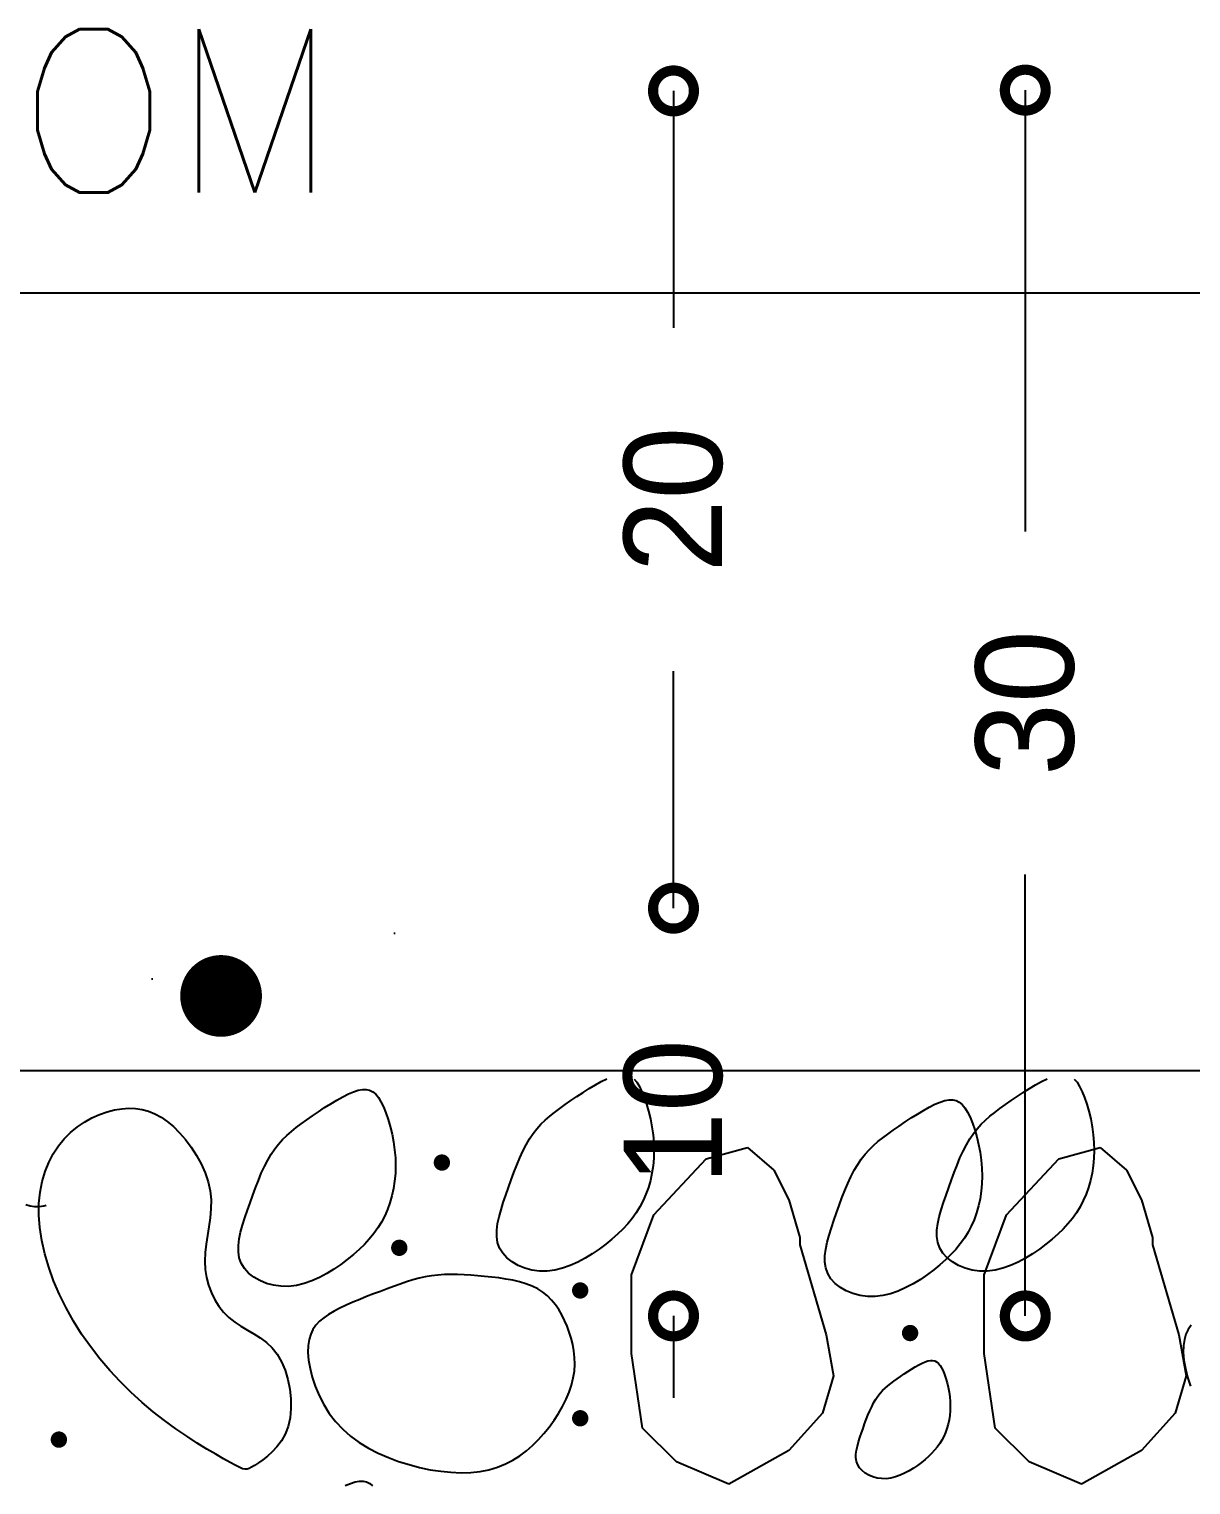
# Model space of a CAD drawing. Extents: x -6361 to -6309, y 575 to 701.
# Drawn here: x -6335.084 to -6333.662, y 653.515 to 655.296 of the extents above; entities that cross this region are included whole.
import ezdxf

# ---------------------------------------------------------------- set-up
doc = ezdxf.new("R2010")
doc.units = 0
doc.header["$MEASUREMENT"] = 0
doc.linetypes.add('CENTER', pattern=[2, 1.25, -0.25, 0.25, -0.25])
doc.layers.get('0').update_dxf_attribs({"linetype": 'CONTINUOUS'})
doc.layers.get('DEFPOINTS').update_dxf_attribs({"linetype": 'CONTINUOUS'})
for name, color, linetype in [('025', 7, 'CONTINUOUS'), ('04', 1, 'CONTINUOUS'), ('BEAMS', 7, 'CONTINUOUS'), ('FOOT', 4, 'CONTINUOUS'), ('HACTH', 8, 'CONTINUOUS'), ('SEC', 4, 'CONTINUOUS'), ('XWALL', 1, 'CONTINUOUS')]:
    doc.layers.add(name, color=color, linetype=linetype)
doc.styles.add('ROMANS', font='romans', dxfattribs={"height": 0.2})
doc.dimstyles.new('OH', dxfattribs={"dimtxt": 0.12, "dimasz": 0.1, "dimexe": 0.09, "dimexo": 0.06, "dimgap": 0.1, "dimtad": 0, "dimzin": 0, "dimtxsty": 'STANDARD', "dimblk1": 'DOTSMALL', "dimblk2": 'DOTSMALL', "dimsah": 1, "dimcen": 0.09, "dimse1": 1, "dimse2": 1, "dimclrd": 8, "dimclre": 8, "dimclrt": 4, "dimazin": 3, "dimtfac": 1, "dimtix": 1, "dimtofl": 0, "dimtmove": 0, "dimatfit": 3, "dimtolj": 1, "dimtzin": 0})

# ---------------------------------------------------------------- blocks, each defined once
blk = doc.blocks.new('_DOTSMALL')
at = {"color": 0, "linetype": 'BYBLOCK', "const_width": 0.5}
blk.add_lwpolyline([(-0.0625, 0, 1), (0.0625, 0, 1)], format="xyb", close=True, dxfattribs=at)
blk = doc.blocks.new('*D31')
at = {"layer": 'BEAMS', "color": 8}
for p, q in [((-6334.2953, 655.2207), (-6334.2953, 654.9307)), ((-6334.2953, 654.2207), (-6334.2953, 654.5107))]:
    blk.add_line(p, q, dxfattribs=at)
at = {"layer": 'DEFPOINTS', "color": 0}
for p in [(-6334.2953, 655.2207), (-6333.3203, 655.2207), (-6333.3203, 654.2207)]:
    blk.add_point(p, dxfattribs=at)
at = {"layer": 'BEAMS', "color": 8, "xscale": 0.1, "yscale": 0.1, "zscale": 0.1}
for p, rotation in [((-6334.2953, 655.2207), 90), ((-6334.2953, 654.2207), 270)]:
    blk.add_blockref('_DOTSMALL', p, dxfattribs=dict(at, rotation=rotation))
at = {"layer": 'BEAMS', "color": 4, "insert": (-6334.2953, 654.7207), "char_height": 0.12, "attachment_point": 5, "rotation": 90}
blk.add_mtext('\\A1;20', dxfattribs=at)
blk = doc.blocks.new('*D32')
at = {"layer": 'DEFPOINTS', "color": 0}
for p in [(-6333.5595, 655.2217), (-6333.865, 653.7217), (-6333.5595, 653.7217)]:
    blk.add_point(p, dxfattribs=at)
at = {"layer": 'HACTH', "color": 8}
for p, q in [((-6333.865, 655.2217), (-6333.865, 654.6817)), ((-6333.865, 653.7217), (-6333.865, 654.2617))]:
    blk.add_line(p, q, dxfattribs=at)
at = {"layer": 'HACTH', "color": 8, "xscale": 0.1, "yscale": 0.1, "zscale": 0.1}
for p, rotation in [((-6333.865, 655.2217), 90), ((-6333.865, 653.7217), 270)]:
    blk.add_blockref('_DOTSMALL', p, dxfattribs=dict(at, rotation=rotation))
at = {"layer": 'HACTH', "color": 4, "insert": (-6333.865, 654.4717), "char_height": 0.12, "attachment_point": 5, "rotation": 90}
blk.add_mtext('\\A1;30', dxfattribs=at)
blk = doc.blocks.new('*D33')
at = {"layer": 'DEFPOINTS', "color": 0}
for p in [(-6333.3203, 654.2207), (-6334.2953, 653.7217), (-6333.2004, 653.7217)]:
    blk.add_point(p, dxfattribs=at)
at = {"layer": 'HACTH', "color": 8}
for p, q in [((-6334.2953, 654.2207), (-6334.2953, 654.3207)), ((-6334.2953, 653.7217), (-6334.2953, 653.6217))]:
    blk.add_line(p, q, dxfattribs=at)
at = {"layer": 'HACTH', "color": 8, "xscale": 0.1, "yscale": 0.1, "zscale": 0.1}
for p, rotation in [((-6334.2953, 654.2207), 270), ((-6334.2953, 653.7217), 90)]:
    blk.add_blockref('_DOTSMALL', p, dxfattribs=dict(at, rotation=rotation))
at = {"layer": 'HACTH', "color": 4, "insert": (-6334.2953, 653.9712), "char_height": 0.12, "attachment_point": 5, "rotation": 90}
blk.add_mtext('\\A1;10', dxfattribs=at)

msp = doc.modelspace()

# ---------------------------------------------------------------- hatches: boundary and pattern name
at = {"layer": 'FOOT'}
h = msp.add_hatch(dxfattribs=at)
h.set_pattern_fill('AR-SAND', color=256, style=0)
h.set_pattern_definition([(37.5, (-6568.4681, 648.7499), (-0.062993, 1.926824), [0, -1.52, 0, -1.7, 0, -1.625]), (7.5, (-6568.4681, 648.7499), (1.769777, 2.822146), [0, -0.82, 0, -1.37, 0, -0.525]), (327.5, (-6569.6981, 648.7499), (3.114142, 0.005659), [0, -0.5, 0, -1.8, 0, -2.35]), (317.5, (-6569.698, 648.7499), (3.006127, 0.877676), [0, -0.25, 0, -1.18, 0, -1.35])])
h.paths.add_polyline_path([(-6333.5034, 654.0217), (-6333.5034, 654.2217), (-6338.4353, 654.2217), (-6338.4353, 654.0217)])
h.paths.add_polyline_path([(-6334.485, 653.7523), (-6334.485, 654.19), (-6334.1057, 654.19), (-6334.1057, 653.7523)], flags=9)

# ---------------------------------------------------------------- linework, layer by layer
at = {"layer": '025'}
msp.add_line((-6332.6357, 654.9733), (-6337.6522, 654.9733), dxfattribs=at)
at = {"layer": '04'}
msp.add_line((-6333.5034, 654.0217), (-6338.4353, 654.0217), dxfattribs=at)
at = {"layer": 'HACTH'}
for p, q in [((-6334.3984, 654), (-6334.3909, 654.0045)), ((-6334.3909, 654.0045), (-6334.3837, 654.0085)), ((-6334.3837, 654.0085), (-6334.3769, 654.0119)), ((-6334.3436, 654.0116), (-6334.3402, 654.0076)), ((-6334.3402, 654.0076), (-6334.337, 654.0024)), ((-6333.8599, 654), (-6333.8525, 654.0045)), ((-6333.8525, 654.0045), (-6333.8453, 654.0085)), ((-6333.8453, 654.0085), (-6333.8384, 654.0119)), ((-6333.8051, 654.0116), (-6333.8017, 654.0076)), ((-6333.8017, 654.0076), (-6333.7985, 654.0024)), ((-6334.707, 653.9858), (-6334.6998, 653.9898)), ((-6334.6998, 653.9898), (-6334.693, 653.9933)), ((-6334.693, 653.9933), (-6334.6867, 653.9959)), ((-6334.6867, 653.9959), (-6334.681, 653.9978)), ((-6334.667, 653.9979), (-6334.6632, 653.9959)), ((-6334.6632, 653.9959), (-6334.6596, 653.9929)), ((-6334.6596, 653.9929), (-6334.6563, 653.9889)), ((-6334.6563, 653.9889), (-6334.6531, 653.9837)), ((-6334.4208, 653.9852), (-6334.4134, 653.9903)), ((-6334.4134, 653.9903), (-6334.4059, 653.9952)), ((-6334.4059, 653.9952), (-6334.3984, 654)), ((-6334.337, 654.0024), (-6334.3339, 653.9961)), ((-6334.3339, 653.9961), (-6334.331, 653.9889)), ((-6334.331, 653.9889), (-6334.3282, 653.9808)), ((-6333.9635, 653.9853), (-6333.9584, 653.9862)), ((-6333.9584, 653.9862), (-6333.9538, 653.9863)), ((-6333.9538, 653.9863), (-6333.9496, 653.9853)), ((-6333.8823, 653.9852), (-6333.875, 653.9903)), ((-6333.875, 653.9903), (-6333.8674, 653.9952)), ((-6333.8674, 653.9952), (-6333.8599, 654)), ((-6333.7985, 654.0024), (-6333.7954, 653.9961)), ((-6333.7954, 653.9961), (-6333.7925, 653.9889)), ((-6333.7925, 653.9889), (-6333.7897, 653.9808)), ((-6334.9974, 653.9682), (-6334.9882, 653.9715)), ((-6334.9882, 653.9715), (-6334.979, 653.9738)), ((-6334.979, 653.9738), (-6334.9701, 653.9753)), ((-6334.9701, 653.9753), (-6334.9615, 653.976)), ((-6334.9615, 653.976), (-6334.9532, 653.9757)), ((-6334.9532, 653.9757), (-6334.9451, 653.9745)), ((-6334.9451, 653.9745), (-6334.9373, 653.9723)), ((-6334.9373, 653.9723), (-6334.9296, 653.9692)), ((-6334.9296, 653.9692), (-6334.922, 653.965)), ((-6334.7369, 653.9666), (-6334.7295, 653.9716)), ((-6334.7295, 653.9716), (-6334.722, 653.9766)), ((-6334.722, 653.9766), (-6334.7145, 653.9814)), ((-6334.7145, 653.9814), (-6334.707, 653.9858)), ((-6334.6531, 653.9837), (-6334.65, 653.9775)), ((-6334.65, 653.9775), (-6334.647, 653.9702)), ((-6334.647, 653.9702), (-6334.6443, 653.9622)), ((-6334.4467, 653.9661), (-6334.4408, 653.9708)), ((-6334.4408, 653.9708), (-6334.4345, 653.9755)), ((-6334.4345, 653.9755), (-6334.4279, 653.9803)), ((-6334.4279, 653.9803), (-6334.4208, 653.9852)), ((-6334.3282, 653.9808), (-6334.3257, 653.9721)), ((-6334.3257, 653.9721), (-6334.3235, 653.9629)), ((-6334.0046, 653.9641), (-6333.997, 653.9688)), ((-6333.997, 653.9688), (-6333.9896, 653.9733)), ((-6333.9896, 653.9733), (-6333.9824, 653.9773)), ((-6333.9824, 653.9773), (-6333.9755, 653.9807)), ((-6333.9755, 653.9807), (-6333.9692, 653.9834)), ((-6333.9692, 653.9834), (-6333.9635, 653.9853)), ((-6333.9496, 653.9853), (-6333.9457, 653.9834)), ((-6333.9457, 653.9834), (-6333.9422, 653.9804)), ((-6333.9422, 653.9804), (-6333.9388, 653.9764)), ((-6333.9388, 653.9764), (-6333.9356, 653.9712)), ((-6333.9356, 653.9712), (-6333.9325, 653.965)), ((-6333.9082, 653.9661), (-6333.9023, 653.9708)), ((-6333.9023, 653.9708), (-6333.896, 653.9755)), ((-6333.896, 653.9755), (-6333.8894, 653.9803)), ((-6333.8894, 653.9803), (-6333.8823, 653.9852)), ((-6333.7897, 653.9808), (-6333.7872, 653.9721)), ((-6333.7872, 653.9721), (-6333.785, 653.9629)), ((-6335.0327, 653.9462), (-6335.0244, 653.953)), ((-6335.0244, 653.953), (-6335.0156, 653.959)), ((-6335.0156, 653.959), (-6335.0066, 653.964)), ((-6335.0066, 653.964), (-6334.9974, 653.9682)), ((-6334.922, 653.965), (-6334.9145, 653.9597)), ((-6334.9145, 653.9597), (-6334.9069, 653.9534)), ((-6334.9069, 653.9534), (-6334.8995, 653.9459)), ((-6334.7627, 653.9475), (-6334.7569, 653.9522)), ((-6334.7569, 653.9522), (-6334.7506, 653.9568)), ((-6334.7506, 653.9568), (-6334.7439, 653.9616)), ((-6334.7439, 653.9616), (-6334.7369, 653.9666)), ((-6334.6443, 653.9622), (-6334.6417, 653.9534)), ((-6334.6417, 653.9534), (-6334.6396, 653.9442)), ((-6334.467, 653.9449), (-6334.4623, 653.9508)), ((-6334.4623, 653.9508), (-6334.4574, 653.9562)), ((-6334.4574, 653.9562), (-6334.4522, 653.9613)), ((-6334.4522, 653.9613), (-6334.4467, 653.9661)), ((-6334.3235, 653.9629), (-6334.3217, 653.9533)), ((-6334.3217, 653.9533), (-6334.3203, 653.9435)), ((-6334.0265, 653.9491), (-6334.0194, 653.954)), ((-6334.0194, 653.954), (-6334.0121, 653.9591)), ((-6334.0121, 653.9591), (-6334.0046, 653.9641)), ((-6333.9325, 653.965), (-6333.9296, 653.9577)), ((-6333.9296, 653.9577), (-6333.9268, 653.9496)), ((-6333.9285, 653.9449), (-6333.9238, 653.9508)), ((-6333.9238, 653.9508), (-6333.9189, 653.9562)), ((-6333.9189, 653.9562), (-6333.9137, 653.9613)), ((-6333.9137, 653.9613), (-6333.9082, 653.9661)), ((-6333.785, 653.9629), (-6333.7832, 653.9533)), ((-6333.7832, 653.9533), (-6333.7818, 653.9435)), ((-6335.0476, 653.9297), (-6335.0405, 653.9384)), ((-6335.0405, 653.9384), (-6335.0327, 653.9462)), ((-6334.8995, 653.9459), (-6334.8921, 653.9375)), ((-6334.8921, 653.9375), (-6334.8852, 653.9282)), ((-6334.7784, 653.9321), (-6334.7735, 653.9376)), ((-6334.7735, 653.9376), (-6334.7683, 653.9426)), ((-6334.7683, 653.9426), (-6334.7627, 653.9475)), ((-6334.6396, 653.9442), (-6334.6378, 653.9346)), ((-6334.6378, 653.9346), (-6334.6364, 653.9249)), ((-6334.4756, 653.9311), (-6334.4714, 653.9383)), ((-6334.4714, 653.9383), (-6334.467, 653.9449)), ((-6334.3203, 653.9435), (-6334.3195, 653.9338)), ((-6334.3195, 653.9338), (-6334.3192, 653.9241)), ((-6334.0508, 653.9301), (-6334.0453, 653.935)), ((-6334.0453, 653.935), (-6334.0394, 653.9396)), ((-6334.0394, 653.9396), (-6334.0332, 653.9443)), ((-6334.0332, 653.9443), (-6334.0265, 653.9491)), ((-6333.9371, 653.9311), (-6333.9329, 653.9383)), ((-6333.9329, 653.9383), (-6333.9285, 653.9449)), ((-6333.9268, 653.9496), (-6333.9243, 653.9409)), ((-6333.9243, 653.9409), (-6333.9221, 653.9317)), ((-6333.7818, 653.9435), (-6333.781, 653.9338)), ((-6333.781, 653.9338), (-6333.7807, 653.9241)), ((-6335.0594, 653.9096), (-6335.0539, 653.9201)), ((-6335.0539, 653.9201), (-6335.0476, 653.9297)), ((-6334.8852, 653.9282), (-6334.8787, 653.9182)), ((-6334.8787, 653.9182), (-6334.873, 653.9078)), ((-6334.7916, 653.9125), (-6334.7875, 653.9197)), ((-6334.7875, 653.9197), (-6334.7831, 653.9262)), ((-6334.7831, 653.9262), (-6334.7784, 653.9321)), ((-6334.6364, 653.9249), (-6334.6355, 653.9151)), ((-6334.6355, 653.9151), (-6334.6353, 653.9054)), ((-6334.487, 653.9063), (-6334.4834, 653.915)), ((-6334.4834, 653.915), (-6334.4796, 653.9233)), ((-6334.4796, 653.9233), (-6334.4756, 653.9311)), ((-6334.3192, 653.9241), (-6334.3195, 653.9146)), ((-6334.2552, 653.914), (-6334.2048, 653.9277)), ((-6334.2048, 653.9277), (-6334.1727, 653.9002)), ((-6334.0656, 653.9137), (-6334.061, 653.9196)), ((-6334.061, 653.9196), (-6334.056, 653.925)), ((-6334.056, 653.925), (-6334.0508, 653.9301)), ((-6333.9485, 653.9063), (-6333.9449, 653.915)), ((-6333.9449, 653.915), (-6333.9411, 653.9233)), ((-6333.9411, 653.9233), (-6333.9371, 653.9311)), ((-6333.9221, 653.9317), (-6333.9203, 653.9221)), ((-6333.9203, 653.9221), (-6333.9189, 653.9123)), ((-6333.8238, 653.914), (-6333.7734, 653.9277)), ((-6333.7807, 653.9241), (-6333.781, 653.9146)), ((-6333.7734, 653.9277), (-6333.7413, 653.9002)), ((-6335.0676, 653.8861), (-6335.064, 653.8983)), ((-6335.064, 653.8983), (-6335.0594, 653.9096)), ((-6334.873, 653.9078), (-6334.8682, 653.8969)), ((-6334.7995, 653.8963), (-6334.7956, 653.9046)), ((-6334.7956, 653.9046), (-6334.7916, 653.9125)), ((-6334.6353, 653.9054), (-6334.6355, 653.896)), ((-6334.4939, 653.8881), (-6334.4905, 653.8973)), ((-6334.4905, 653.8973), (-6334.487, 653.9063)), ((-6334.3203, 653.9053), (-6334.3217, 653.8963)), ((-6334.3195, 653.9146), (-6334.3203, 653.9053)), ((-6334.3193, 653.8453), (-6334.2552, 653.914)), ((-6334.1727, 653.9002), (-6334.1544, 653.8636)), ((-6334.0782, 653.8921), (-6334.0742, 653.8999)), ((-6334.0742, 653.8999), (-6334.07, 653.9071)), ((-6334.07, 653.9071), (-6334.0656, 653.9137)), ((-6333.9554, 653.8881), (-6333.9521, 653.8973)), ((-6333.9521, 653.8973), (-6333.9485, 653.9063)), ((-6333.9189, 653.9123), (-6333.9181, 653.9026)), ((-6333.9181, 653.9026), (-6333.9178, 653.8929)), ((-6333.8879, 653.8453), (-6333.8238, 653.914)), ((-6333.7818, 653.9053), (-6333.7832, 653.8963)), ((-6333.781, 653.9146), (-6333.7818, 653.9053)), ((-6333.7413, 653.9002), (-6333.723, 653.8636)), ((-6335.0702, 653.8732), (-6335.0676, 653.8861)), ((-6334.8682, 653.8969), (-6334.8645, 653.8858)), ((-6334.8645, 653.8858), (-6334.8621, 653.8747)), ((-6334.8066, 653.8786), (-6334.8031, 653.8876)), ((-6334.8031, 653.8876), (-6334.7995, 653.8963)), ((-6334.6364, 653.8867), (-6334.6377, 653.8776)), ((-6334.6355, 653.896), (-6334.6364, 653.8867)), ((-6334.4972, 653.8789), (-6334.4939, 653.8881)), ((-6334.3236, 653.8875), (-6334.326, 653.8789)), ((-6334.3217, 653.8963), (-6334.3236, 653.8875)), ((-6334.0857, 653.8751), (-6334.082, 653.8838)), ((-6334.082, 653.8838), (-6334.0782, 653.8921)), ((-6333.9587, 653.8789), (-6333.9554, 653.8881)), ((-6333.9181, 653.8834), (-6333.9189, 653.8742)), ((-6333.9178, 653.8929), (-6333.9181, 653.8834)), ((-6333.7851, 653.8875), (-6333.7875, 653.8789)), ((-6333.7832, 653.8963), (-6333.7851, 653.8875)), ((-6335.0715, 653.8594), (-6335.0702, 653.8732)), ((-6334.8621, 653.8747), (-6334.861, 653.8636)), ((-6334.861, 653.8636), (-6334.8611, 653.8526)), ((-6334.8133, 653.8602), (-6334.81, 653.8695)), ((-6334.81, 653.8695), (-6334.8066, 653.8786)), ((-6334.6397, 653.8688), (-6334.6421, 653.8603)), ((-6334.6377, 653.8776), (-6334.6397, 653.8688)), ((-6334.5035, 653.8606), (-6334.5004, 653.8697)), ((-6334.5004, 653.8697), (-6334.4972, 653.8789)), ((-6334.3324, 653.8628), (-6334.3364, 653.8553)), ((-6334.329, 653.8707), (-6334.3324, 653.8628)), ((-6334.326, 653.8789), (-6334.329, 653.8707)), ((-6334.1544, 653.8636), (-6334.1407, 653.8178)), ((-6334.0925, 653.8569), (-6334.0892, 653.8661)), ((-6334.0892, 653.8661), (-6334.0857, 653.8751)), ((-6333.965, 653.8606), (-6333.9619, 653.8697)), ((-6333.9619, 653.8697), (-6333.9587, 653.8789)), ((-6333.9203, 653.8651), (-6333.9222, 653.8563)), ((-6333.9189, 653.8742), (-6333.9203, 653.8651)), ((-6333.794, 653.8628), (-6333.7979, 653.8553)), ((-6333.7905, 653.8707), (-6333.794, 653.8628)), ((-6333.7875, 653.8789), (-6333.7905, 653.8707)), ((-6333.723, 653.8636), (-6333.7093, 653.8178)), ((-6335.0823, 653.8561), (-6335.0875, 653.8575)), ((-6335.0768, 653.8554), (-6335.0823, 653.8561)), ((-6335.0712, 653.8553), (-6335.0768, 653.8554)), ((-6335.0717, 653.845), (-6335.0715, 653.8594)), ((-6335.0705, 653.8298), (-6335.0717, 653.845)), ((-6335.0655, 653.856), (-6335.0712, 653.8553)), ((-6335.0625, 653.8568), (-6335.0655, 653.856)), ((-6334.8611, 653.8526), (-6334.8621, 653.8417)), ((-6334.8196, 653.8419), (-6334.8165, 653.851)), ((-6334.8165, 653.851), (-6334.8133, 653.8602)), ((-6334.6485, 653.8441), (-6334.6525, 653.8366)), ((-6334.6451, 653.852), (-6334.6485, 653.8441)), ((-6334.6421, 653.8603), (-6334.6451, 653.852)), ((-6334.5087, 653.8431), (-6334.5063, 653.8517)), ((-6334.5063, 653.8517), (-6334.5035, 653.8606)), ((-6334.3468, 653.7721), (-6334.3193, 653.8453)), ((-6334.3409, 653.848), (-6334.3459, 653.8411)), ((-6334.3364, 653.8553), (-6334.3409, 653.848)), ((-6334.099, 653.8385), (-6334.0958, 653.8477)), ((-6334.0958, 653.8477), (-6334.0925, 653.8569)), ((-6333.9702, 653.8431), (-6333.9678, 653.8517)), ((-6333.9678, 653.8517), (-6333.965, 653.8606)), ((-6333.9246, 653.8477), (-6333.9276, 653.8395)), ((-6333.9222, 653.8563), (-6333.9246, 653.8477)), ((-6333.9154, 653.7721), (-6333.8879, 653.8453)), ((-6333.8024, 653.848), (-6333.8074, 653.8411)), ((-6333.7979, 653.8553), (-6333.8024, 653.848)), ((-6335.068, 653.8141), (-6335.0705, 653.8298)), ((-6334.8636, 653.8309), (-6334.8653, 653.8202)), ((-6334.8621, 653.8417), (-6334.8636, 653.8309)), ((-6334.8248, 653.8244), (-6334.8224, 653.833)), ((-6334.8224, 653.833), (-6334.8196, 653.8419)), ((-6334.657, 653.8294), (-6334.6619, 653.8224)), ((-6334.6525, 653.8366), (-6334.657, 653.8294)), ((-6334.5116, 653.8189), (-6334.5115, 653.8266)), ((-6334.5115, 653.8266), (-6334.5105, 653.8347)), ((-6334.5105, 653.8347), (-6334.5087, 653.8431)), ((-6334.3573, 653.8279), (-6334.3638, 653.8216)), ((-6334.3513, 653.8344), (-6334.3573, 653.8279)), ((-6334.3459, 653.8411), (-6334.3513, 653.8344)), ((-6334.1049, 653.8205), (-6334.1021, 653.8294)), ((-6334.1021, 653.8294), (-6334.099, 653.8385)), ((-6333.9731, 653.8189), (-6333.973, 653.8266)), ((-6333.973, 653.8266), (-6333.972, 653.8347)), ((-6333.972, 653.8347), (-6333.9702, 653.8431)), ((-6333.9311, 653.8316), (-6333.935, 653.8241)), ((-6333.9276, 653.8395), (-6333.9311, 653.8316)), ((-6333.8188, 653.8279), (-6333.8253, 653.8216)), ((-6333.8128, 653.8344), (-6333.8188, 653.8279)), ((-6333.8074, 653.8411), (-6333.8128, 653.8344)), ((-6335.0644, 653.7979), (-6335.068, 653.8141)), ((-6334.8669, 653.8096), (-6334.8681, 653.7992)), ((-6334.8653, 653.8202), (-6334.8669, 653.8096)), ((-6334.8276, 653.8079), (-6334.8266, 653.816)), ((-6334.8266, 653.816), (-6334.8248, 653.8244)), ((-6334.6734, 653.8092), (-6334.6799, 653.8029)), ((-6334.6674, 653.8157), (-6334.6734, 653.8092)), ((-6334.6619, 653.8224), (-6334.6674, 653.8157)), ((-6334.5105, 653.8116), (-6334.5116, 653.8189)), ((-6334.508, 653.8048), (-6334.5105, 653.8116)), ((-6334.3782, 653.8094), (-6334.3862, 653.8035)), ((-6334.3708, 653.8155), (-6334.3782, 653.8094)), ((-6334.3638, 653.8216), (-6334.3708, 653.8155)), ((-6334.1407, 653.8178), (-6334.1407, 653.8087)), ((-6334.1407, 653.8087), (-6334.1086, 653.6988)), ((-6334.1091, 653.8035), (-6334.1073, 653.8119)), ((-6334.1073, 653.8119), (-6334.1049, 653.8205)), ((-6333.972, 653.8116), (-6333.9731, 653.8189)), ((-6333.9695, 653.8048), (-6333.972, 653.8116)), ((-6333.9445, 653.8099), (-6333.95, 653.8032)), ((-6333.9395, 653.8168), (-6333.9445, 653.8099)), ((-6333.935, 653.8241), (-6333.9395, 653.8168)), ((-6333.8398, 653.8094), (-6333.8477, 653.8035)), ((-6333.8323, 653.8155), (-6333.8398, 653.8094)), ((-6333.8253, 653.8216), (-6333.8323, 653.8155)), ((-6333.7093, 653.8178), (-6333.7093, 653.8087)), ((-6333.7093, 653.8087), (-6333.6772, 653.6988)), ((-6335.0595, 653.7814), (-6335.0644, 653.7979)), ((-6334.8681, 653.7992), (-6334.8686, 653.7889)), ((-6334.8276, 653.8003), (-6334.8276, 653.8079)), ((-6334.8265, 653.793), (-6334.8276, 653.8003)), ((-6334.8241, 653.7862), (-6334.8265, 653.793)), ((-6334.6943, 653.7907), (-6334.7023, 653.7848)), ((-6334.6868, 653.7968), (-6334.6943, 653.7907)), ((-6334.6799, 653.8029), (-6334.6868, 653.7968)), ((-6334.5042, 653.7985), (-6334.508, 653.8048)), ((-6334.499, 653.7928), (-6334.5042, 653.7985)), ((-6334.4926, 653.7878), (-6334.499, 653.7928)), ((-6334.4034, 653.7924), (-6334.4124, 653.7876)), ((-6334.3946, 653.7977), (-6334.4034, 653.7924)), ((-6334.3862, 653.8035), (-6334.3946, 653.7977)), ((-6334.1102, 653.7877), (-6334.1101, 653.7954)), ((-6334.1101, 653.7954), (-6334.1091, 653.8035)), ((-6333.9657, 653.7985), (-6333.9695, 653.8048)), ((-6333.9624, 653.7904), (-6333.9694, 653.7843)), ((-6333.9605, 653.7928), (-6333.9657, 653.7985)), ((-6333.9559, 653.7967), (-6333.9624, 653.7904)), ((-6333.9541, 653.7878), (-6333.9605, 653.7928)), ((-6333.95, 653.8032), (-6333.9559, 653.7967)), ((-6333.8649, 653.7924), (-6333.8739, 653.7876)), ((-6333.8561, 653.7977), (-6333.8649, 653.7924)), ((-6333.8477, 653.8035), (-6333.8561, 653.7977)), ((-6335.0536, 653.7648), (-6335.0595, 653.7814)), ((-6334.8686, 653.7889), (-6334.868, 653.7787)), ((-6334.868, 653.7787), (-6334.8665, 653.7688)), ((-6334.8202, 653.7798), (-6334.8241, 653.7862)), ((-6334.815, 653.7741), (-6334.8202, 653.7798)), ((-6334.8087, 653.7691), (-6334.815, 653.7741)), ((-6334.7194, 653.7737), (-6334.7285, 653.7689)), ((-6334.7107, 653.7791), (-6334.7194, 653.7737)), ((-6334.7023, 653.7848), (-6334.7107, 653.7791)), ((-6334.5677, 653.7726), (-6334.5756, 653.7724)), ((-6334.5596, 653.7725), (-6334.5677, 653.7726)), ((-6334.5515, 653.7722), (-6334.5596, 653.7725)), ((-6334.4853, 653.7836), (-6334.4926, 653.7878)), ((-6334.4772, 653.7802), (-6334.4853, 653.7836)), ((-6334.4685, 653.7779), (-6334.4772, 653.7802)), ((-6334.4594, 653.7767), (-6334.4685, 653.7779)), ((-6334.45, 653.7766), (-6334.4594, 653.7767)), ((-6334.4405, 653.7778), (-6334.45, 653.7766)), ((-6334.4311, 653.7801), (-6334.4405, 653.7778)), ((-6334.4217, 653.7834), (-6334.4311, 653.7801)), ((-6334.4124, 653.7876), (-6334.4217, 653.7834)), ((-6334.1091, 653.7805), (-6334.1102, 653.7877)), ((-6334.1066, 653.7736), (-6334.1091, 653.7805)), ((-6334.1028, 653.7673), (-6334.1066, 653.7736)), ((-6333.9769, 653.7782), (-6333.9848, 653.7723)), ((-6333.9694, 653.7843), (-6333.9769, 653.7782)), ((-6333.9468, 653.7836), (-6333.9541, 653.7878)), ((-6333.9387, 653.7802), (-6333.9468, 653.7836)), ((-6333.93, 653.7779), (-6333.9387, 653.7802)), ((-6333.9209, 653.7767), (-6333.93, 653.7779)), ((-6333.9115, 653.7766), (-6333.9209, 653.7767)), ((-6333.902, 653.7778), (-6333.9115, 653.7766)), ((-6333.8926, 653.7801), (-6333.902, 653.7778)), ((-6333.8832, 653.7834), (-6333.8926, 653.7801)), ((-6333.8739, 653.7876), (-6333.8832, 653.7834)), ((-6335.0465, 653.7481), (-6335.0536, 653.7648)), ((-6334.8665, 653.7688), (-6334.864, 653.7592)), ((-6334.864, 653.7592), (-6334.8606, 653.7501)), ((-6334.8014, 653.7649), (-6334.8087, 653.7691)), ((-6334.7933, 653.7616), (-6334.8014, 653.7649)), ((-6334.7846, 653.7592), (-6334.7933, 653.7616)), ((-6334.7755, 653.758), (-6334.7846, 653.7592)), ((-6334.7661, 653.7579), (-6334.7755, 653.758)), ((-6334.7566, 653.7591), (-6334.7661, 653.7579)), ((-6334.7471, 653.7614), (-6334.7566, 653.7591)), ((-6334.7377, 653.7648), (-6334.7471, 653.7614)), ((-6334.7285, 653.7689), (-6334.7377, 653.7648)), ((-6334.6456, 653.7549), (-6334.6538, 653.7518)), ((-6334.6376, 653.7579), (-6334.6456, 653.7549)), ((-6334.6297, 653.7607), (-6334.6376, 653.7579)), ((-6334.6219, 653.7634), (-6334.6297, 653.7607)), ((-6334.6142, 653.7657), (-6334.6219, 653.7634)), ((-6334.6066, 653.7678), (-6334.6142, 653.7657)), ((-6334.5989, 653.7696), (-6334.6066, 653.7678)), ((-6334.5912, 653.7709), (-6334.5989, 653.7696)), ((-6334.5834, 653.7718), (-6334.5912, 653.7709)), ((-6334.5756, 653.7724), (-6334.5834, 653.7718)), ((-6334.5432, 653.7717), (-6334.5515, 653.7722)), ((-6334.5348, 653.771), (-6334.5432, 653.7717)), ((-6334.5263, 653.7701), (-6334.5348, 653.771)), ((-6334.5177, 653.7692), (-6334.5263, 653.7701)), ((-6334.509, 653.7682), (-6334.5177, 653.7692)), ((-6334.5003, 653.7669), (-6334.509, 653.7682)), ((-6334.4919, 653.7654), (-6334.5003, 653.7669)), ((-6334.4836, 653.7635), (-6334.4919, 653.7654)), ((-6334.4758, 653.7611), (-6334.4836, 653.7635)), ((-6334.4683, 653.7583), (-6334.4758, 653.7611)), ((-6334.4614, 653.7549), (-6334.4683, 653.7583)), ((-6334.4552, 653.7508), (-6334.4614, 653.7549)), ((-6334.3468, 653.6759), (-6334.3468, 653.7721)), ((-6334.0976, 653.7616), (-6334.1028, 653.7673)), ((-6334.0912, 653.7566), (-6334.0976, 653.7616)), ((-6334.0839, 653.7524), (-6334.0912, 653.7566)), ((-6334.011, 653.7564), (-6334.0203, 653.7522)), ((-6334.002, 653.7612), (-6334.011, 653.7564)), ((-6333.9932, 653.7665), (-6334.002, 653.7612)), ((-6333.9848, 653.7723), (-6333.9932, 653.7665)), ((-6333.9154, 653.6759), (-6333.9154, 653.7721)), ((-6335.0384, 653.7316), (-6335.0465, 653.7481)), ((-6334.8606, 653.7501), (-6334.8564, 653.7414)), ((-6334.8564, 653.7414), (-6334.8514, 653.7335)), ((-6334.6875, 653.7386), (-6334.6956, 653.735)), ((-6334.6791, 653.742), (-6334.6875, 653.7386)), ((-6334.6707, 653.7454), (-6334.6791, 653.742)), ((-6334.6622, 653.7486), (-6334.6707, 653.7454)), ((-6334.6538, 653.7518), (-6334.6622, 653.7486)), ((-6334.4495, 653.7462), (-6334.4552, 653.7508)), ((-6334.4444, 653.7411), (-6334.4495, 653.7462)), ((-6334.4398, 653.7354), (-6334.4444, 653.7411)), ((-6334.0758, 653.749), (-6334.0839, 653.7524)), ((-6334.0671, 653.7467), (-6334.0758, 653.749)), ((-6334.058, 653.7455), (-6334.0671, 653.7467)), ((-6334.0486, 653.7454), (-6334.058, 653.7455)), ((-6334.0392, 653.7466), (-6334.0486, 653.7454)), ((-6334.0297, 653.7489), (-6334.0392, 653.7466)), ((-6334.0203, 653.7522), (-6334.0297, 653.7489)), ((-6335.0294, 653.7154), (-6335.0384, 653.7316)), ((-6334.8514, 653.7335), (-6334.8456, 653.7262)), ((-6334.8456, 653.7262), (-6334.8391, 653.7198)), ((-6334.8391, 653.7198), (-6334.832, 653.7142)), ((-6334.7231, 653.7195), (-6334.7283, 653.7152)), ((-6334.7172, 653.7236), (-6334.7231, 653.7195)), ((-6334.7105, 653.7275), (-6334.7172, 653.7236)), ((-6334.7033, 653.7313), (-6334.7105, 653.7275)), ((-6334.6956, 653.735), (-6334.7033, 653.7313)), ((-6334.4356, 653.7294), (-6334.4398, 653.7354)), ((-6334.4319, 653.7229), (-6334.4356, 653.7294)), ((-6334.4286, 653.7161), (-6334.4319, 653.7229)), ((-6335.0194, 653.6995), (-6335.0294, 653.7154)), ((-6334.832, 653.7142), (-6334.8244, 653.7092)), ((-6334.8244, 653.7092), (-6334.8165, 653.7045)), ((-6334.8165, 653.7045), (-6334.8086, 653.6998)), ((-6334.7363, 653.7052), (-6334.7391, 653.6994)), ((-6334.7327, 653.7104), (-6334.7363, 653.7052)), ((-6334.7283, 653.7152), (-6334.7327, 653.7104)), ((-6334.4255, 653.7091), (-6334.4286, 653.7161)), ((-6334.4228, 653.7019), (-6334.4255, 653.7091)), ((-6334.4205, 653.6944), (-6334.4228, 653.7019)), ((-6333.6657, 653.7052), (-6333.6685, 653.6994)), ((-6333.662, 653.7104), (-6333.6657, 653.7052)), ((-6335.0085, 653.6842), (-6335.0194, 653.6995)), ((-6334.997, 653.6693), (-6335.0085, 653.6842)), ((-6334.8086, 653.6998), (-6334.8008, 653.6949)), ((-6334.8008, 653.6949), (-6334.7933, 653.6892)), ((-6334.7933, 653.6892), (-6334.7863, 653.6827)), ((-6334.7422, 653.6854), (-6334.7424, 653.6771)), ((-6334.7411, 653.6928), (-6334.7422, 653.6854)), ((-6334.7391, 653.6994), (-6334.7411, 653.6928)), ((-6334.4186, 653.6867), (-6334.4205, 653.6944)), ((-6334.4172, 653.6789), (-6334.4186, 653.6867)), ((-6334.1086, 653.6988), (-6334.0995, 653.6485)), ((-6333.6772, 653.6988), (-6333.6681, 653.6485)), ((-6333.6715, 653.6854), (-6333.6717, 653.6771)), ((-6333.6704, 653.6928), (-6333.6715, 653.6854)), ((-6333.6685, 653.6994), (-6333.6704, 653.6928)), ((-6334.9848, 653.655), (-6334.997, 653.6693)), ((-6334.7863, 653.6827), (-6334.7801, 653.6749)), ((-6334.7801, 653.6749), (-6334.7747, 653.6657)), ((-6334.7747, 653.6657), (-6334.7703, 653.6553)), ((-6334.7424, 653.6771), (-6334.7416, 653.6677)), ((-6334.7416, 653.6677), (-6334.7399, 653.6575)), ((-6334.4163, 653.6709), (-6334.4172, 653.6789)), ((-6334.4161, 653.6627), (-6334.4163, 653.6709)), ((-6334.3331, 653.5844), (-6334.3468, 653.6759)), ((-6333.9875, 653.6655), (-6333.9841, 653.6666)), ((-6333.9841, 653.6666), (-6333.981, 653.6671)), ((-6333.981, 653.6671), (-6333.9783, 653.6672)), ((-6333.9783, 653.6672), (-6333.9757, 653.6666)), ((-6333.9757, 653.6666), (-6333.9734, 653.6654)), ((-6333.9017, 653.5844), (-6333.9154, 653.6759)), ((-6333.6717, 653.6771), (-6333.6709, 653.6677)), ((-6333.6709, 653.6677), (-6333.6692, 653.6575)), ((-6334.9721, 653.6413), (-6334.9848, 653.655)), ((-6334.7703, 653.6553), (-6334.7669, 653.644)), ((-6334.7399, 653.6575), (-6334.7372, 653.6467)), ((-6334.4179, 653.6458), (-6334.4166, 653.6543)), ((-6334.4166, 653.6543), (-6334.4161, 653.6627)), ((-6334.0995, 653.6485), (-6334.1132, 653.6027)), ((-6334.0219, 653.6449), (-6334.0176, 653.6478)), ((-6334.0176, 653.6478), (-6334.0132, 653.6508)), ((-6334.0132, 653.6508), (-6334.0087, 653.6538)), ((-6334.0087, 653.6538), (-6334.0042, 653.6567)), ((-6334.0042, 653.6567), (-6333.9997, 653.6594)), ((-6333.9997, 653.6594), (-6333.9954, 653.6618)), ((-6333.9954, 653.6618), (-6333.9913, 653.6638)), ((-6333.9913, 653.6638), (-6333.9875, 653.6655)), ((-6333.9734, 653.6654), (-6333.9713, 653.6636)), ((-6333.9713, 653.6636), (-6333.9693, 653.6612)), ((-6333.9693, 653.6612), (-6333.9674, 653.6581)), ((-6333.9674, 653.6581), (-6333.9655, 653.6544)), ((-6333.9655, 653.6544), (-6333.9637, 653.65)), ((-6333.9637, 653.65), (-6333.9621, 653.6452)), ((-6333.6681, 653.6485), (-6333.6818, 653.6027)), ((-6333.6692, 653.6575), (-6333.6665, 653.6467)), ((-6334.9589, 653.6283), (-6334.9721, 653.6413)), ((-6334.7669, 653.644), (-6334.7646, 653.6322)), ((-6334.7646, 653.6322), (-6334.7634, 653.6202)), ((-6334.7372, 653.6467), (-6334.7336, 653.6356)), ((-6334.7336, 653.6356), (-6334.7289, 653.6243)), ((-6334.423, 653.6284), (-6334.4201, 653.6371)), ((-6334.4201, 653.6371), (-6334.4179, 653.6458)), ((-6334.0426, 653.6272), (-6334.0396, 653.6304)), ((-6334.0396, 653.6304), (-6334.0365, 653.6335)), ((-6334.0365, 653.6335), (-6334.0332, 653.6364)), ((-6334.0332, 653.6364), (-6334.0296, 653.6392)), ((-6334.0296, 653.6392), (-6334.0259, 653.642)), ((-6334.0259, 653.642), (-6334.0219, 653.6449)), ((-6333.9621, 653.6452), (-6333.9606, 653.6399)), ((-6333.9606, 653.6399), (-6333.9593, 653.6344)), ((-6333.9593, 653.6344), (-6333.9582, 653.6286)), ((-6333.6665, 653.6467), (-6333.6629, 653.6356)), ((-6334.9454, 653.6159), (-6334.9589, 653.6283)), ((-6334.9317, 653.6044), (-6334.9454, 653.6159)), ((-6334.7634, 653.6202), (-6334.7633, 653.6084)), ((-6334.7289, 653.6243), (-6334.7232, 653.6132)), ((-6334.7232, 653.6132), (-6334.7165, 653.6025)), ((-6334.431, 653.611), (-6334.4266, 653.6197)), ((-6334.4266, 653.6197), (-6334.423, 653.6284)), ((-6334.0529, 653.6107), (-6334.0505, 653.6154)), ((-6334.0505, 653.6154), (-6334.048, 653.6197)), ((-6334.048, 653.6197), (-6334.0453, 653.6236)), ((-6334.0453, 653.6236), (-6334.0426, 653.6272)), ((-6333.9582, 653.6286), (-6333.9574, 653.6228)), ((-6333.9574, 653.6228), (-6333.9568, 653.6169)), ((-6333.9568, 653.6169), (-6333.9567, 653.6111)), ((-6334.9179, 653.5936), (-6334.9317, 653.6044)), ((-6334.7644, 653.597), (-6334.7668, 653.5865)), ((-6334.7633, 653.6084), (-6334.7644, 653.597)), ((-6334.7165, 653.6025), (-6334.7088, 653.5924)), ((-6334.4414, 653.594), (-6334.4359, 653.6024)), ((-6334.4359, 653.6024), (-6334.431, 653.611)), ((-6334.1132, 653.6027), (-6334.1544, 653.5569)), ((-6334.0615, 653.5896), (-6334.0595, 653.5951)), ((-6334.0595, 653.5951), (-6334.0574, 653.6005)), ((-6334.0574, 653.6005), (-6334.0552, 653.6057)), ((-6334.0552, 653.6057), (-6334.0529, 653.6107)), ((-6333.9582, 653.5944), (-6333.9593, 653.5892)), ((-6333.9573, 653.5999), (-6333.9582, 653.5944)), ((-6333.9568, 653.6055), (-6333.9573, 653.5999)), ((-6333.9567, 653.6111), (-6333.9568, 653.6055)), ((-6333.6818, 653.6027), (-6333.723, 653.5569)), ((-6334.9042, 653.5836), (-6334.9179, 653.5936)), ((-6334.8908, 653.5745), (-6334.9042, 653.5836)), ((-6334.7704, 653.5771), (-6334.775, 653.5688)), ((-6334.7668, 653.5865), (-6334.7704, 653.5771)), ((-6334.7088, 653.5924), (-6334.6999, 653.5831)), ((-6334.6999, 653.5831), (-6334.6902, 653.5746)), ((-6334.4606, 653.5704), (-6334.4538, 653.5779)), ((-6334.4538, 653.5779), (-6334.4474, 653.5858)), ((-6334.4474, 653.5858), (-6334.4414, 653.594)), ((-6334.2918, 653.5432), (-6334.3331, 653.5844)), ((-6334.0672, 653.573), (-6334.0654, 653.5785)), ((-6334.0654, 653.5785), (-6334.0635, 653.584)), ((-6334.0635, 653.584), (-6334.0615, 653.5896)), ((-6333.9625, 653.5791), (-6333.9646, 653.5744)), ((-6333.9608, 653.584), (-6333.9625, 653.5791)), ((-6333.9593, 653.5892), (-6333.9608, 653.584)), ((-6333.8604, 653.5432), (-6333.9017, 653.5844)), ((-6334.878, 653.5662), (-6334.8908, 653.5745)), ((-6334.8661, 653.5589), (-6334.878, 653.5662)), ((-6334.8553, 653.5525), (-6334.8661, 653.5589)), ((-6334.7804, 653.5616), (-6334.7861, 653.5554)), ((-6334.775, 653.5688), (-6334.7804, 653.5616)), ((-6334.6902, 653.5746), (-6334.6796, 653.567)), ((-6334.6796, 653.567), (-6334.6683, 653.5601)), ((-6334.6683, 653.5601), (-6334.6564, 653.5539)), ((-6334.4753, 653.5567), (-6334.4677, 653.5633)), ((-6334.4677, 653.5633), (-6334.4606, 653.5704)), ((-6334.0715, 653.5575), (-6334.0704, 653.5625)), ((-6334.0704, 653.5625), (-6334.0689, 653.5677)), ((-6334.0689, 653.5677), (-6334.0672, 653.573)), ((-6333.9727, 653.5613), (-6333.976, 653.5573)), ((-6333.9697, 653.5655), (-6333.9727, 653.5613)), ((-6333.967, 653.5698), (-6333.9697, 653.5655)), ((-6333.9646, 653.5744), (-6333.967, 653.5698)), ((-6334.8457, 653.547), (-6334.8553, 653.5525)), ((-6334.8377, 653.5425), (-6334.8457, 653.547)), ((-6334.8314, 653.539), (-6334.8377, 653.5425)), ((-6334.8031, 653.5419), (-6334.8077, 653.5389)), ((-6334.7978, 653.5455), (-6334.8031, 653.5419)), ((-6334.792, 653.55), (-6334.7978, 653.5455)), ((-6334.7861, 653.5554), (-6334.792, 653.55)), ((-6334.6564, 653.5539), (-6334.6441, 653.5485)), ((-6334.6441, 653.5485), (-6334.6315, 653.5438)), ((-6334.6315, 653.5438), (-6334.6187, 653.5398)), ((-6334.501, 653.5406), (-6334.4919, 653.5452)), ((-6334.4919, 653.5452), (-6334.4834, 653.5506)), ((-6334.4834, 653.5506), (-6334.4753, 653.5567)), ((-6334.2277, 653.5157), (-6334.2918, 653.5432)), ((-6334.1544, 653.5569), (-6334.2277, 653.5157)), ((-6334.0721, 653.5527), (-6334.0715, 653.5575)), ((-6334.0721, 653.548), (-6334.0721, 653.5527)), ((-6334.0714, 653.5437), (-6334.0721, 653.548)), ((-6334.07, 653.5396), (-6334.0714, 653.5437)), ((-6333.9921, 653.5423), (-6333.9969, 653.5388)), ((-6333.9876, 653.546), (-6333.9921, 653.5423)), ((-6333.9834, 653.5496), (-6333.9876, 653.546)), ((-6333.9796, 653.5534), (-6333.9834, 653.5496)), ((-6333.976, 653.5573), (-6333.9796, 653.5534)), ((-6333.7963, 653.5157), (-6333.8604, 653.5432)), ((-6333.723, 653.5569), (-6333.7963, 653.5157)), ((-6334.8265, 653.5365), (-6334.8314, 653.539)), ((-6334.8227, 653.5348), (-6334.8265, 653.5365)), ((-6334.8196, 653.5341), (-6334.8227, 653.5348)), ((-6334.817, 653.5341), (-6334.8196, 653.5341)), ((-6334.8143, 653.535), (-6334.817, 653.5341)), ((-6334.8113, 653.5366), (-6334.8143, 653.535)), ((-6334.8077, 653.5389), (-6334.8113, 653.5366)), ((-6334.6187, 653.5398), (-6334.6058, 653.5364)), ((-6334.6058, 653.5364), (-6334.5929, 653.5336)), ((-6334.5929, 653.5336), (-6334.5801, 653.5317)), ((-6334.5801, 653.5317), (-6334.5675, 653.5304)), ((-6334.5675, 653.5304), (-6334.5552, 653.5299)), ((-6334.5552, 653.5299), (-6334.5433, 653.5303)), ((-6334.5433, 653.5303), (-6334.5319, 653.5315)), ((-6334.5319, 653.5315), (-6334.521, 653.5336)), ((-6334.521, 653.5336), (-6334.5107, 653.5367)), ((-6334.5107, 653.5367), (-6334.501, 653.5406)), ((-6334.0677, 653.5358), (-6334.07, 653.5396)), ((-6334.0645, 653.5324), (-6334.0677, 653.5358)), ((-6334.0607, 653.5294), (-6334.0645, 653.5324)), ((-6334.0564, 653.5268), (-6334.0607, 653.5294)), ((-6334.0515, 653.5248), (-6334.0564, 653.5268)), ((-6334.0463, 653.5234), (-6334.0515, 653.5248)), ((-6334.0408, 653.5227), (-6334.0463, 653.5234)), ((-6334.0295, 653.5234), (-6334.0352, 653.5226)), ((-6334.0238, 653.5248), (-6334.0295, 653.5234)), ((-6334.0182, 653.5267), (-6334.0238, 653.5248)), ((-6334.0126, 653.5292), (-6334.0182, 653.5267)), ((-6334.0072, 653.5321), (-6334.0126, 653.5292)), ((-6334.0019, 653.5353), (-6334.0072, 653.5321)), ((-6333.9969, 653.5388), (-6334.0019, 653.5353)), ((-6334.6968, 653.5141), (-6334.6904, 653.5168)), ((-6334.6904, 653.5168), (-6334.6847, 653.5186)), ((-6334.6847, 653.5186), (-6334.6796, 653.5196)), ((-6334.6796, 653.5196), (-6334.675, 653.5196)), ((-6334.675, 653.5196), (-6334.6708, 653.5187)), ((-6334.6708, 653.5187), (-6334.6669, 653.5167)), ((-6334.6669, 653.5167), (-6334.6634, 653.5138)), ((-6334.0352, 653.5226), (-6334.0408, 653.5227))]:
    msp.add_line(p, q, dxfattribs=at)
at = {"layer": 'HACTH', "const_width": 0.01}
for points in [[(-6334.5786, 653.9044, 1), (-6334.5786, 653.9144, 1)], [(-6334.6307, 653.8001, 1), (-6334.6307, 653.8101, 1)], [(-6334.4094, 653.7479, 1), (-6334.4094, 653.7579, 1)], [(-6334.0059, 653.6958, 1), (-6334.0059, 653.7058, 1)], [(-6334.4094, 653.5915, 1), (-6334.4094, 653.6015, 1)], [(-6335.0471, 653.5654, 1), (-6335.0471, 653.5754, 1)]]:
    msp.add_lwpolyline(points, format="xyb", close=True, dxfattribs=at)
at = {"layer": 'SEC', "color": 2, "linetype": 'CENTER'}
for p, q in [((-6334.681, 653.9978), (-6334.6759, 653.9988)), ((-6334.6759, 653.9988), (-6334.6712, 653.9988)), ((-6334.6712, 653.9988), (-6334.667, 653.9979))]:
    msp.add_line(p, q, dxfattribs=at)
at = {"layer": 'XWALL', "color": 5, "const_width": 0.05}
msp.add_lwpolyline([(-6334.8737, 654.1133, 1), (-6334.8237, 654.1133, 1)], format="xyb", close=True, dxfattribs=at)

# ---------------------------------------------------------------- texts
at = {"layer": '025', "style": 'ROMANS'}
msp.add_text('3%%c12mm TOP & BOTTOM', height=0.2, dxfattribs=at).set_placement((-6338.0817, 655.0963))

# ---------------------------------------------------------------- dimensions: what is measured, and where the dimension line sits
at = {"layer": 'BEAMS'}
dim = msp.add_linear_dim(base=(-6334.2953, 655.2207), p1=(-6333.3203, 654.2207), p2=(-6333.3203, 655.2207), angle=90, text='20', dimstyle='OH', override={"dimscale": 1, "dimse1": 1, "dimse2": 1}, dxfattribs=at)
dim.commit()
dim.dimension.update_dxf_attribs({"geometry": '*D31', "text_midpoint": (-6334.2953, 654.7207), "text_rotation": 90})
at = {"layer": 'HACTH'}
for base, p1, p2, text, picture, middle in [((-6333.865, 653.7217), (-6333.5595, 655.2217), (-6333.5595, 653.7217), '30', '*D32', (-6333.865, 654.4717)), ((-6334.2953, 653.7217), (-6333.3203, 654.2207), (-6333.2004, 653.7217), '10', '*D33', (-6334.2953, 653.9712))]:
    dim = msp.add_linear_dim(base=base, p1=p1, p2=p2, angle=90, text=text, dimstyle='OH', override={"dimscale": 1, "dimse1": 1, "dimse2": 1}, dxfattribs=at)
    dim.commit()
    dim.dimension.update_dxf_attribs({"geometry": picture, "text_midpoint": middle})

doc.saveas('drawing.dxf')
